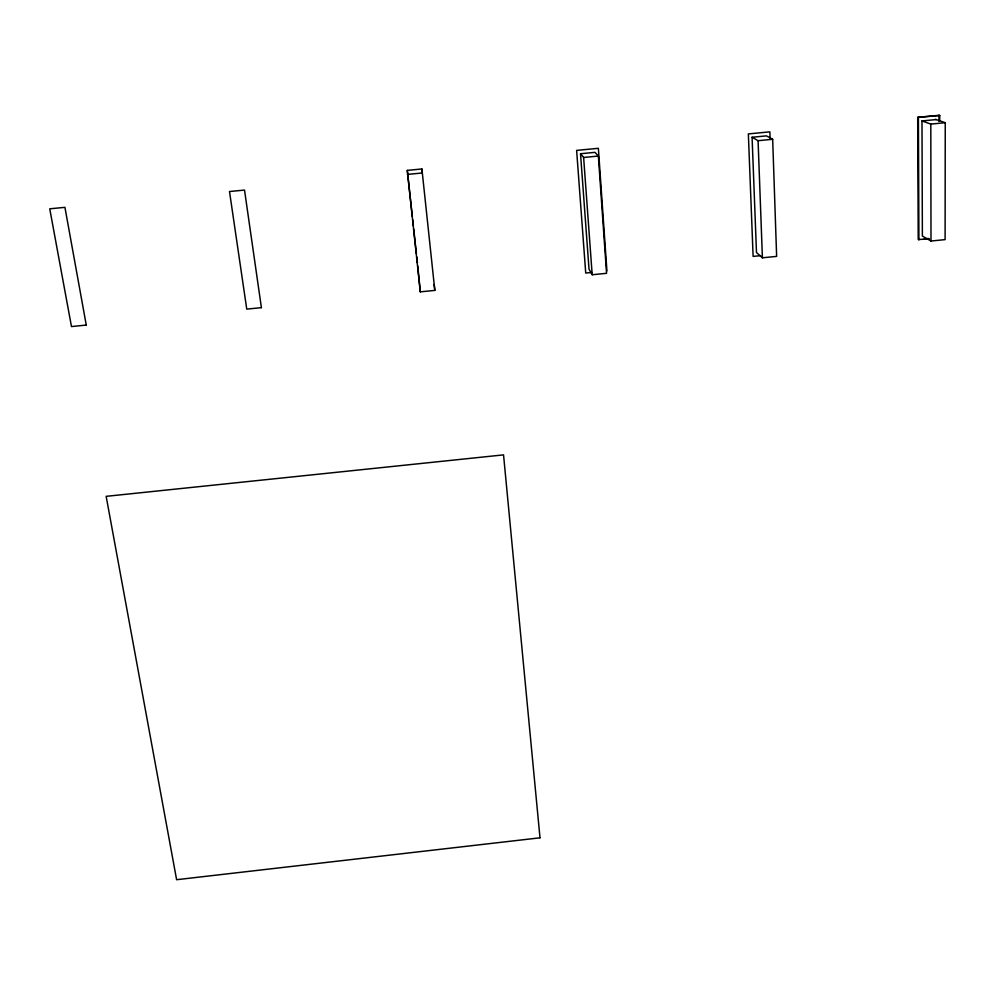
<?xml version="1.0" encoding="UTF-8"?>
<svg xmlns="http://www.w3.org/2000/svg" width="995" height="995" viewBox="0 0 995 995"><rect width="100%" height="100%" fill="white"/><g stroke="black" fill="none" stroke-linecap="round" stroke-linejoin="round"><path stroke-width="1.49" d="M938.981 121.477L938.981 115.296L917.701 117.335L918.223 239.509L929.318 238.887M939.728 120.196L939.728 115.544L938.981 115.296M935.437 119.325L945.25 122.696L945.101 239.621L930.997 241.026L922.377 236.064L921.979 120.942L936.183 119.574M924.156 238.912L928.596 238.477M591.789 272.443L585.732 273.053L576.627 150.382L598.368 148.305L606.925 270.938M760.615 255.653L753.115 256.399L748.352 133.915L769.881 131.85L770.093 138.044M434.815 290.403L421.905 168.976L407.291 170.381L420.3 291.846L434.815 290.403L434.206 284.558M592.187 274.744L606.552 273.314L598.356 156.053L595.01 152.347L580.52 153.74L589.015 269.172L592.187 274.744L583.63 157.471L580.52 153.74M762.406 257.804L776.635 256.387L772.667 139.288L766.424 135.88L752.083 137.26L756.486 252.543L762.406 257.804L758.078 140.693L752.083 137.26M917.701 117.335L939.728 115.544M407.452 174.411L422.315 172.981L421.905 168.976M583.63 157.471L598.356 156.053M758.078 140.693L772.667 139.288M921.979 120.942L930.81 124.089L945.25 122.696M407.291 170.381L412.34 216.611M412.689 219.696L413.36 225.865M413.696 228.95L416.395 253.613M416.731 256.685L417.402 262.854M417.738 265.939L420.3 291.846M918.41 117.597L918.92 239.919M930.81 124.089L930.997 241.026M539.999 837.815L176.612 879.704L106.154 496.343L503.545 454.877L539.999 837.815M86.266 325.079L71.478 326.559L49.75 208.813L64.924 207.346L86.266 325.079M261.399 307.654L246.748 309.109L229.497 191.525L244.521 190.082L261.399 307.654"/></g></svg>
